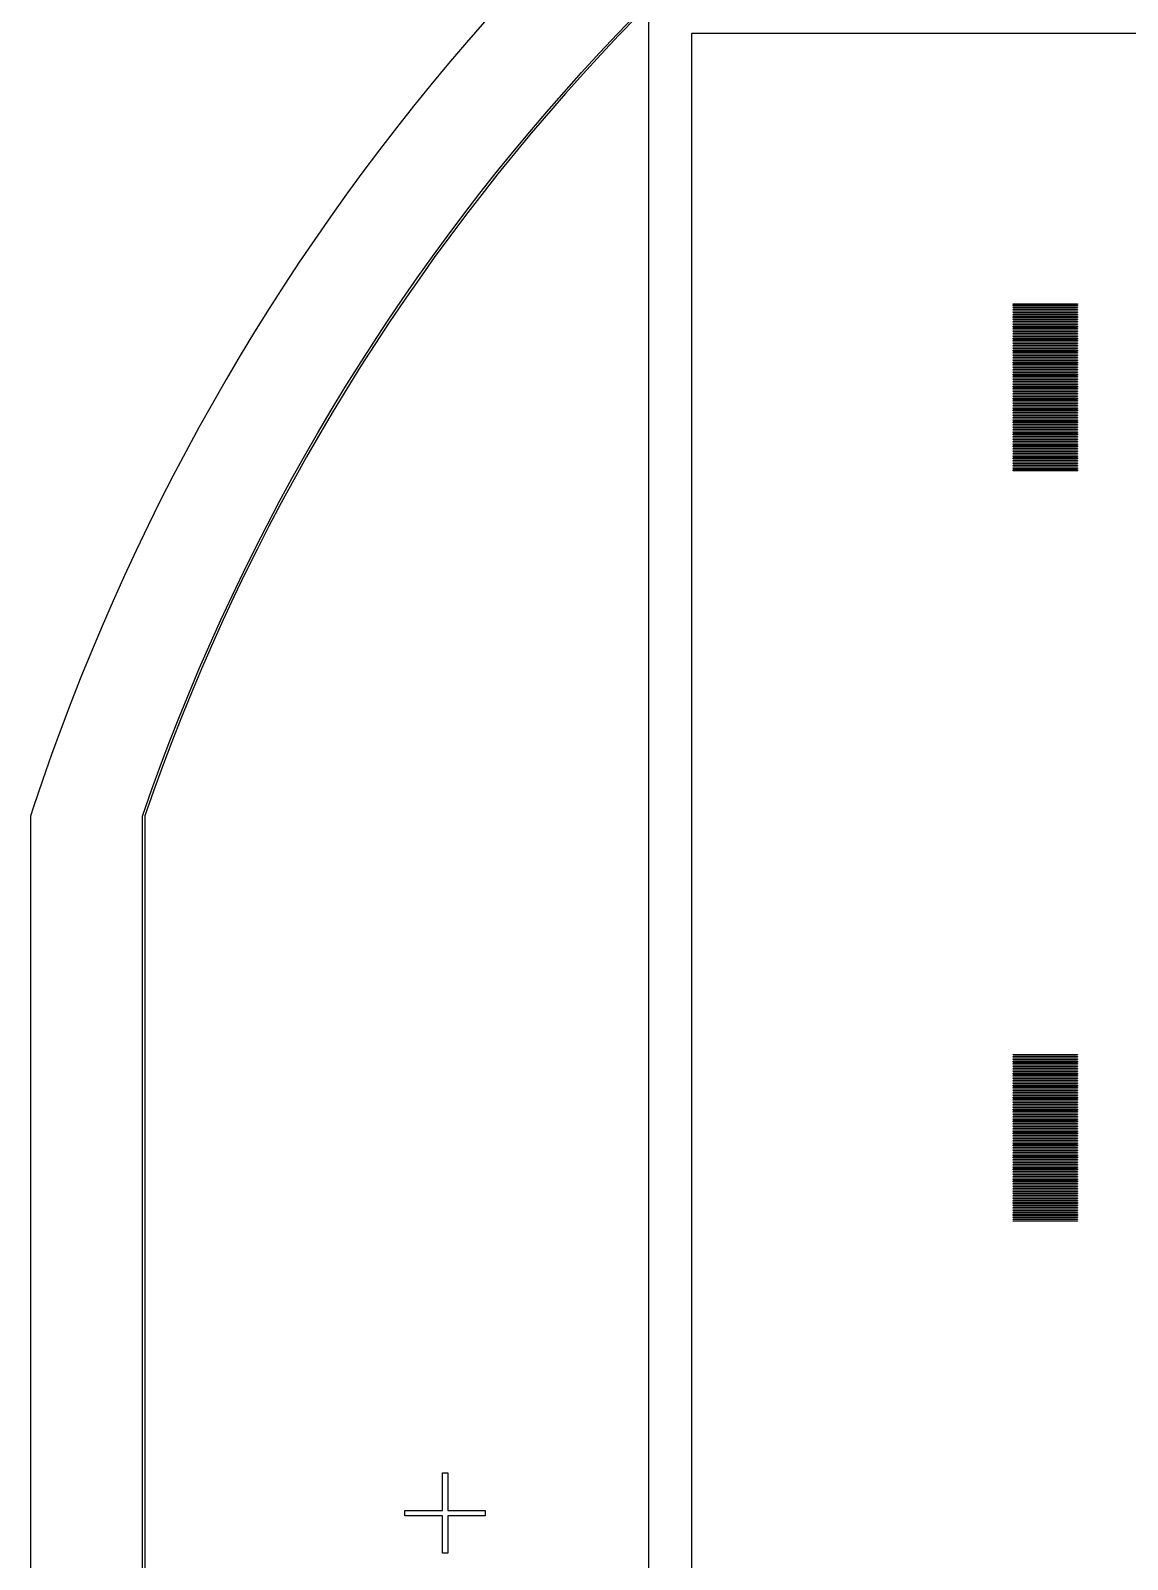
# Model space of a CAD drawing. Extents: x -18 to 85, y -20 to 85.
# Drawn here: x -17.67 to 7.92, y 31.17 to 66.82 of the extents above; entities that cross this region are included whole.
import ezdxf

# ---------------------------------------------------------------- set-up
doc = ezdxf.new("R2010")
doc.units = 0

msp = doc.modelspace()

# ---------------------------------------------------------------- linework, layer by layer
for p, q in [((-7.07965, 67.0268), (-7.50346, 66.5416)), ((-3.98045, 66.7443), (-3.55443, 67.1863)), ((-3.51865, 67.1514), (-3.94424, 66.7098)), ((-3.25, -2.75), (-3.25, 67.25)), ((-4.40103, 66.2971), (-3.98045, 66.7443)), ((-3.94424, 66.7098), (-4.3644, 66.263)), ((66.75, 66.75), (-2.25, 66.75)), ((-2.25, 66.75), (-2.25, -2.25)), ((-7.50346, 66.5416), (-7.92128, 66.0511)), ((-7.92128, 66.0511), (-8.33304, 65.5556)), ((-4.81607, 65.8447), (-4.40103, 66.2971)), ((-4.3644, 66.263), (-4.77902, 65.8112)), ((-5.22554, 65.3873), (-4.81607, 65.8447)), ((-4.77902, 65.8112), (-5.18808, 65.3542)), ((-8.33304, 65.5556), (-8.73869, 65.0551)), ((-5.62936, 64.925), (-5.22554, 65.3873)), ((-5.18808, 65.3542), (-5.59151, 64.8923)), ((-8.73869, 65.0551), (-9.13818, 64.5497)), ((-6.02748, 64.4577), (-5.62936, 64.925)), ((-5.59151, 64.8923), (-5.98923, 64.4255)), ((-9.13818, 64.5497), (-9.53143, 64.0393)), ((-6.41985, 63.9855), (-6.02748, 64.4577)), ((-5.98923, 64.4255), (-6.3812, 63.9538)), ((-9.53143, 64.0393), (-9.9184, 63.5242)), ((-6.80638, 63.5086), (-6.41985, 63.9855)), ((-6.3812, 63.9538), (-6.76733, 63.4773)), ((-9.9184, 63.5242), (-10.299, 63.0044)), ((-7.18703, 63.0269), (-6.80638, 63.5086)), ((-6.76733, 63.4773), (-7.14761, 62.9962)), ((-10.299, 63.0044), (-10.6732, 62.4799)), ((-7.56174, 62.5407), (-7.18703, 63.0269)), ((-7.14761, 62.9962), (-7.52194, 62.5104)), ((-10.6732, 62.4799), (-11.0409, 61.9509)), ((-7.93045, 62.0499), (-7.56174, 62.5407)), ((-7.52194, 62.5104), (-7.89029, 62.0201)), ((-8.29312, 61.5545), (-7.93045, 62.0499)), ((-11.0409, 61.9509), (-11.4021, 61.4174)), ((-7.89029, 62.0201), (-8.25259, 61.5252)), ((-11.4021, 61.4174), (-11.7568, 60.8796)), ((-8.64967, 61.0548), (-8.29312, 61.5545)), ((-8.25259, 61.5252), (-8.6088, 61.026)), ((-9.00008, 60.5507), (-8.64967, 61.0548)), ((-8.6088, 61.026), (-8.95885, 60.5224)), ((-11.7568, 60.8796), (-12.1048, 60.3374)), ((-12.1048, 60.3374), (-12.4461, 59.791)), ((-9.34427, 60.0424), (-9.00008, 60.5507)), ((-8.95885, 60.5224), (-9.30269, 60.0146)), ((5.25, 60.435), (5.25, 60.445)), ((5.25, 60.445), (6.75, 60.445)), ((6.75, 60.435), (5.25, 60.435)), ((5.25, 60.395), (5.25, 60.405)), ((5.25, 60.405), (6.75, 60.405)), ((6.75, 60.395), (5.25, 60.395)), ((5.25, 60.355), (5.25, 60.365)), ((5.25, 60.365), (6.75, 60.365)), ((6.75, 60.355), (5.25, 60.355)), ((5.25, 60.315), (5.25, 60.325)), ((5.25, 60.325), (6.75, 60.325)), ((6.75, 60.315), (5.25, 60.315)), ((5.25, 60.275), (5.25, 60.285)), ((5.25, 60.285), (6.75, 60.285)), ((6.75, 60.275), (5.25, 60.275)), ((6.75, 60.445), (6.75, 60.435)), ((6.75, 60.405), (6.75, 60.395)), ((6.75, 60.365), (6.75, 60.355)), ((6.75, 60.325), (6.75, 60.315)), ((6.75, 60.285), (6.75, 60.275)), ((-9.68219, 59.5299), (-9.34427, 60.0424)), ((-9.30269, 60.0146), (-9.64027, 59.5026)), ((5.25, 60.235), (5.25, 60.245)), ((5.25, 60.245), (6.75, 60.245)), ((6.75, 60.235), (5.25, 60.235)), ((5.25, 60.195), (5.25, 60.205)), ((5.25, 60.205), (6.75, 60.205)), ((6.75, 60.195), (5.25, 60.195)), ((5.25, 60.155), (5.25, 60.165)), ((5.25, 60.165), (6.75, 60.165)), ((6.75, 60.155), (5.25, 60.155)), ((5.25, 60.115), (5.25, 60.125)), ((5.25, 60.125), (6.75, 60.125)), ((6.75, 60.115), (5.25, 60.115)), ((5.25, 60.075), (5.25, 60.085)), ((5.25, 60.085), (6.75, 60.085)), ((6.75, 60.075), (5.25, 60.075)), ((5.25, 60.035), (5.25, 60.045)), ((5.25, 60.045), (6.75, 60.045)), ((6.75, 60.035), (5.25, 60.035)), ((5.25, 59.995), (5.25, 60.005)), ((5.25, 60.005), (6.75, 60.005)), ((6.75, 59.995), (5.25, 59.995)), ((5.25, 59.955), (5.25, 59.965)), ((5.25, 59.965), (6.75, 59.965)), ((6.75, 59.955), (5.25, 59.955)), ((5.25, 59.915), (5.25, 59.925)), ((5.25, 59.925), (6.75, 59.925)), ((6.75, 59.915), (5.25, 59.915)), ((6.75, 60.245), (6.75, 60.235)), ((6.75, 60.205), (6.75, 60.195)), ((6.75, 60.165), (6.75, 60.155)), ((6.75, 60.125), (6.75, 60.115)), ((6.75, 60.085), (6.75, 60.075)), ((6.75, 60.045), (6.75, 60.035)), ((6.75, 60.005), (6.75, 59.995)), ((6.75, 59.965), (6.75, 59.955)), ((6.75, 59.925), (6.75, 59.915)), ((-12.4461, 59.791), (-12.7807, 59.2404)), ((5.25, 59.875), (5.25, 59.885)), ((5.25, 59.885), (6.75, 59.885)), ((6.75, 59.875), (5.25, 59.875)), ((5.25, 59.835), (5.25, 59.845)), ((5.25, 59.845), (6.75, 59.845)), ((6.75, 59.835), (5.25, 59.835)), ((5.25, 59.795), (5.25, 59.805)), ((5.25, 59.805), (6.75, 59.805)), ((6.75, 59.795), (5.25, 59.795)), ((5.25, 59.755), (5.25, 59.765)), ((5.25, 59.765), (6.75, 59.765)), ((6.75, 59.755), (5.25, 59.755)), ((5.25, 59.715), (5.25, 59.725)), ((5.25, 59.725), (6.75, 59.725)), ((6.75, 59.715), (5.25, 59.715)), ((5.25, 59.675), (5.25, 59.685)), ((5.25, 59.685), (6.75, 59.685)), ((6.75, 59.675), (5.25, 59.675)), ((5.25, 59.635), (5.25, 59.645)), ((5.25, 59.645), (6.75, 59.645)), ((6.75, 59.635), (5.25, 59.635)), ((5.25, 59.595), (5.25, 59.605)), ((5.25, 59.605), (6.75, 59.605)), ((6.75, 59.595), (5.25, 59.595)), ((5.25, 59.555), (5.25, 59.565)), ((5.25, 59.565), (6.75, 59.565)), ((6.75, 59.555), (5.25, 59.555)), ((6.75, 59.885), (6.75, 59.875)), ((6.75, 59.845), (6.75, 59.835)), ((6.75, 59.805), (6.75, 59.795)), ((6.75, 59.765), (6.75, 59.755)), ((6.75, 59.725), (6.75, 59.715)), ((6.75, 59.685), (6.75, 59.675)), ((6.75, 59.645), (6.75, 59.635)), ((6.75, 59.605), (6.75, 59.595)), ((6.75, 59.565), (6.75, 59.555)), ((-12.7807, 59.2404), (-13.1086, 58.6858)), ((-10.0138, 59.0132), (-9.68219, 59.5299)), ((-9.64027, 59.5026), (-9.97156, 58.9865)), ((5.25, 59.515), (5.25, 59.525)), ((5.25, 59.525), (6.75, 59.525)), ((6.75, 59.515), (5.25, 59.515)), ((5.25, 59.475), (5.25, 59.485)), ((5.25, 59.485), (6.75, 59.485)), ((6.75, 59.475), (5.25, 59.475)), ((5.25, 59.435), (5.25, 59.445)), ((5.25, 59.445), (6.75, 59.445)), ((6.75, 59.435), (5.25, 59.435)), ((5.25, 59.395), (5.25, 59.405)), ((5.25, 59.405), (6.75, 59.405)), ((6.75, 59.395), (5.25, 59.395)), ((5.25, 59.355), (5.25, 59.365)), ((5.25, 59.365), (6.75, 59.365)), ((6.75, 59.355), (5.25, 59.355)), ((5.25, 59.315), (5.25, 59.325)), ((5.25, 59.325), (6.75, 59.325)), ((6.75, 59.315), (5.25, 59.315)), ((5.25, 59.275), (5.25, 59.285)), ((5.25, 59.285), (6.75, 59.285)), ((6.75, 59.275), (5.25, 59.275)), ((5.25, 59.235), (5.25, 59.245)), ((5.25, 59.245), (6.75, 59.245)), ((6.75, 59.235), (5.25, 59.235)), ((5.25, 59.195), (5.25, 59.205)), ((5.25, 59.205), (6.75, 59.205)), ((6.75, 59.195), (5.25, 59.195)), ((6.75, 59.525), (6.75, 59.515)), ((6.75, 59.485), (6.75, 59.475)), ((6.75, 59.445), (6.75, 59.435)), ((6.75, 59.405), (6.75, 59.395)), ((6.75, 59.365), (6.75, 59.355)), ((6.75, 59.325), (6.75, 59.315)), ((6.75, 59.285), (6.75, 59.275)), ((6.75, 59.245), (6.75, 59.235)), ((6.75, 59.205), (6.75, 59.195)), ((-10.339, 58.4926), (-10.0138, 59.0132)), ((-9.97156, 58.9865), (-10.2965, 58.4664)), ((5.25, 59.155), (5.25, 59.165)), ((5.25, 59.165), (6.75, 59.165)), ((6.75, 59.155), (5.25, 59.155)), ((5.25, 59.115), (5.25, 59.125)), ((5.25, 59.125), (6.75, 59.125)), ((6.75, 59.115), (5.25, 59.115)), ((5.25, 59.075), (5.25, 59.085)), ((5.25, 59.085), (6.75, 59.085)), ((6.75, 59.075), (5.25, 59.075)), ((5.25, 59.035), (5.25, 59.045)), ((5.25, 59.045), (6.75, 59.045)), ((6.75, 59.035), (5.25, 59.035)), ((5.25, 58.995), (5.25, 59.005)), ((5.25, 59.005), (6.75, 59.005)), ((6.75, 58.995), (5.25, 58.995)), ((5.25, 58.955), (5.25, 58.965)), ((5.25, 58.965), (6.75, 58.965)), ((6.75, 58.955), (5.25, 58.955)), ((5.25, 58.915), (5.25, 58.925)), ((5.25, 58.925), (6.75, 58.925)), ((6.75, 58.915), (5.25, 58.915)), ((5.25, 58.875), (5.25, 58.885)), ((5.25, 58.885), (6.75, 58.885)), ((6.75, 58.875), (5.25, 58.875)), ((5.25, 58.835), (5.25, 58.845)), ((5.25, 58.845), (6.75, 58.845)), ((6.75, 58.835), (5.25, 58.835)), ((6.75, 59.165), (6.75, 59.155)), ((6.75, 59.125), (6.75, 59.115)), ((6.75, 59.085), (6.75, 59.075)), ((6.75, 59.045), (6.75, 59.035)), ((6.75, 59.005), (6.75, 58.995)), ((6.75, 58.965), (6.75, 58.955)), ((6.75, 58.925), (6.75, 58.915)), ((6.75, 58.885), (6.75, 58.875)), ((6.75, 58.845), (6.75, 58.835)), ((-13.1086, 58.6858), (-13.4296, 58.1272)), ((-10.6579, 57.968), (-10.339, 58.4926)), ((5.25, 58.795), (5.25, 58.805)), ((5.25, 58.805), (6.75, 58.805)), ((6.75, 58.795), (5.25, 58.795)), ((5.25, 58.755), (5.25, 58.765)), ((5.25, 58.765), (6.75, 58.765)), ((6.75, 58.755), (5.25, 58.755)), ((5.25, 58.715), (5.25, 58.725)), ((5.25, 58.725), (6.75, 58.725)), ((6.75, 58.715), (5.25, 58.715)), ((5.25, 58.675), (5.25, 58.685)), ((5.25, 58.685), (6.75, 58.685)), ((6.75, 58.675), (5.25, 58.675)), ((5.25, 58.635), (5.25, 58.645)), ((5.25, 58.645), (6.75, 58.645)), ((6.75, 58.635), (5.25, 58.635)), ((5.25, 58.595), (5.25, 58.605)), ((5.25, 58.605), (6.75, 58.605)), ((6.75, 58.595), (5.25, 58.595)), ((5.25, 58.555), (5.25, 58.565)), ((5.25, 58.565), (6.75, 58.565)), ((6.75, 58.555), (5.25, 58.555)), ((5.25, 58.515), (5.25, 58.525)), ((5.25, 58.525), (6.75, 58.525)), ((6.75, 58.515), (5.25, 58.515)), ((5.25, 58.475), (5.25, 58.485)), ((5.25, 58.485), (6.75, 58.485)), ((6.75, 58.475), (5.25, 58.475)), ((6.75, 58.805), (6.75, 58.795)), ((6.75, 58.765), (6.75, 58.755)), ((6.75, 58.725), (6.75, 58.715)), ((6.75, 58.685), (6.75, 58.675)), ((6.75, 58.645), (6.75, 58.635)), ((6.75, 58.605), (6.75, 58.595)), ((6.75, 58.565), (6.75, 58.555)), ((6.75, 58.525), (6.75, 58.515)), ((6.75, 58.485), (6.75, 58.475)), ((-13.4296, 58.1272), (-13.7437, 57.5646)), ((-10.2965, 58.4664), (-10.615, 57.9423)), ((5.25, 58.435), (5.25, 58.445)), ((5.25, 58.445), (6.75, 58.445)), ((6.75, 58.435), (5.25, 58.435)), ((5.25, 58.395), (5.25, 58.405)), ((5.25, 58.405), (6.75, 58.405)), ((6.75, 58.395), (5.25, 58.395)), ((5.25, 58.355), (5.25, 58.365)), ((5.25, 58.365), (6.75, 58.365)), ((6.75, 58.355), (5.25, 58.355)), ((5.25, 58.315), (5.25, 58.325)), ((5.25, 58.325), (6.75, 58.325)), ((6.75, 58.315), (5.25, 58.315)), ((5.25, 58.275), (5.25, 58.285)), ((5.25, 58.285), (6.75, 58.285)), ((6.75, 58.275), (5.25, 58.275)), ((5.25, 58.235), (5.25, 58.245)), ((5.25, 58.245), (6.75, 58.245)), ((6.75, 58.235), (5.25, 58.235)), ((5.25, 58.195), (5.25, 58.205)), ((5.25, 58.205), (6.75, 58.205)), ((6.75, 58.195), (5.25, 58.195)), ((5.25, 58.155), (5.25, 58.165)), ((5.25, 58.165), (6.75, 58.165)), ((6.75, 58.155), (5.25, 58.155)), ((5.25, 58.115), (5.25, 58.125)), ((5.25, 58.125), (6.75, 58.125)), ((6.75, 58.115), (5.25, 58.115)), ((6.75, 58.445), (6.75, 58.435)), ((6.75, 58.405), (6.75, 58.395)), ((6.75, 58.365), (6.75, 58.355)), ((6.75, 58.325), (6.75, 58.315)), ((6.75, 58.285), (6.75, 58.275)), ((6.75, 58.245), (6.75, 58.235)), ((6.75, 58.205), (6.75, 58.195)), ((6.75, 58.165), (6.75, 58.155)), ((6.75, 58.125), (6.75, 58.115)), ((-10.9702, 57.4395), (-10.6579, 57.968)), ((-10.615, 57.9423), (-10.927, 57.4143)), ((5.25, 58.075), (5.25, 58.085)), ((5.25, 58.085), (6.75, 58.085)), ((6.75, 58.075), (5.25, 58.075)), ((5.25, 58.035), (5.25, 58.045)), ((5.25, 58.045), (6.75, 58.045)), ((6.75, 58.035), (5.25, 58.035)), ((5.25, 57.995), (5.25, 58.005)), ((5.25, 58.005), (6.75, 58.005)), ((6.75, 57.995), (5.25, 57.995)), ((5.25, 57.955), (5.25, 57.965)), ((5.25, 57.965), (6.75, 57.965)), ((6.75, 57.955), (5.25, 57.955)), ((5.25, 57.915), (5.25, 57.925)), ((5.25, 57.925), (6.75, 57.925)), ((6.75, 57.915), (5.25, 57.915)), ((5.25, 57.875), (5.25, 57.885)), ((5.25, 57.885), (6.75, 57.885)), ((6.75, 57.875), (5.25, 57.875)), ((5.25, 57.835), (5.25, 57.845)), ((5.25, 57.845), (6.75, 57.845)), ((6.75, 57.835), (5.25, 57.835)), ((5.25, 57.795), (5.25, 57.805)), ((5.25, 57.805), (6.75, 57.805)), ((6.75, 57.795), (5.25, 57.795)), ((5.25, 57.755), (5.25, 57.765)), ((5.25, 57.765), (6.75, 57.765)), ((6.75, 58.085), (6.75, 58.075)), ((6.75, 58.045), (6.75, 58.035)), ((6.75, 58.005), (6.75, 57.995)), ((6.75, 57.965), (6.75, 57.955)), ((6.75, 57.925), (6.75, 57.915)), ((6.75, 57.885), (6.75, 57.875)), ((6.75, 57.845), (6.75, 57.835)), ((6.75, 57.805), (6.75, 57.795)), ((6.75, 57.765), (6.75, 57.755)), ((-13.7437, 57.5646), (-14.0509, 56.9983)), ((-11.2761, 56.9072), (-10.9702, 57.4395)), ((-10.927, 57.4143), (-11.2326, 56.8826)), ((6.75, 57.755), (5.25, 57.755)), ((5.25, 57.715), (5.25, 57.725)), ((5.25, 57.725), (6.75, 57.725)), ((6.75, 57.715), (5.25, 57.715)), ((5.25, 57.675), (5.25, 57.685)), ((5.25, 57.685), (6.75, 57.685)), ((6.75, 57.675), (5.25, 57.675)), ((5.25, 57.635), (5.25, 57.645)), ((5.25, 57.645), (6.75, 57.645)), ((6.75, 57.635), (5.25, 57.635)), ((5.25, 57.595), (5.25, 57.605)), ((5.25, 57.605), (6.75, 57.605)), ((6.75, 57.595), (5.25, 57.595)), ((5.25, 57.555), (5.25, 57.565)), ((5.25, 57.565), (6.75, 57.565)), ((6.75, 57.555), (5.25, 57.555)), ((5.25, 57.515), (5.25, 57.525)), ((5.25, 57.525), (6.75, 57.525)), ((6.75, 57.515), (5.25, 57.515)), ((5.25, 57.475), (5.25, 57.485)), ((5.25, 57.485), (6.75, 57.485)), ((6.75, 57.475), (5.25, 57.475)), ((5.25, 57.435), (5.25, 57.445)), ((5.25, 57.445), (6.75, 57.445)), ((6.75, 57.435), (5.25, 57.435)), ((5.25, 57.395), (5.25, 57.405)), ((5.25, 57.405), (6.75, 57.405)), ((6.75, 57.725), (6.75, 57.715)), ((6.75, 57.685), (6.75, 57.675)), ((6.75, 57.645), (6.75, 57.635)), ((6.75, 57.605), (6.75, 57.595)), ((6.75, 57.565), (6.75, 57.555)), ((6.75, 57.525), (6.75, 57.515)), ((6.75, 57.485), (6.75, 57.475)), ((6.75, 57.445), (6.75, 57.435)), ((6.75, 57.405), (6.75, 57.395)), ((6.75, 57.395), (5.25, 57.395)), ((5.25, 57.355), (5.25, 57.365)), ((5.25, 57.365), (6.75, 57.365)), ((6.75, 57.355), (5.25, 57.355)), ((5.25, 57.315), (5.25, 57.325)), ((5.25, 57.325), (6.75, 57.325)), ((6.75, 57.315), (5.25, 57.315)), ((5.25, 57.275), (5.25, 57.285)), ((5.25, 57.285), (6.75, 57.285)), ((6.75, 57.275), (5.25, 57.275)), ((5.25, 57.235), (5.25, 57.245)), ((5.25, 57.245), (6.75, 57.245)), ((6.75, 57.235), (5.25, 57.235)), ((5.25, 57.195), (5.25, 57.205)), ((5.25, 57.205), (6.75, 57.205)), ((6.75, 57.195), (5.25, 57.195)), ((5.25, 57.155), (5.25, 57.165)), ((5.25, 57.165), (6.75, 57.165)), ((6.75, 57.155), (5.25, 57.155)), ((5.25, 57.115), (5.25, 57.125)), ((5.25, 57.125), (6.75, 57.125)), ((6.75, 57.115), (5.25, 57.115)), ((5.25, 57.075), (5.25, 57.085)), ((5.25, 57.085), (6.75, 57.085)), ((6.75, 57.075), (5.25, 57.075)), ((5.25, 57.035), (5.25, 57.045)), ((5.25, 57.045), (6.75, 57.045)), ((6.75, 57.365), (6.75, 57.355)), ((6.75, 57.325), (6.75, 57.315)), ((6.75, 57.285), (6.75, 57.275)), ((6.75, 57.245), (6.75, 57.235)), ((6.75, 57.205), (6.75, 57.195)), ((6.75, 57.165), (6.75, 57.155)), ((6.75, 57.125), (6.75, 57.115)), ((6.75, 57.085), (6.75, 57.075)), ((6.75, 57.045), (6.75, 57.035)), ((-14.0509, 56.9983), (-14.3511, 56.4283)), ((-11.5754, 56.3712), (-11.2761, 56.9072)), ((-11.2326, 56.8826), (-11.5316, 56.3471)), ((6.75, 57.035), (5.25, 57.035)), ((5.25, 56.995), (5.25, 57.005)), ((5.25, 57.005), (6.75, 57.005)), ((6.75, 56.995), (5.25, 56.995)), ((5.25, 56.955), (5.25, 56.965)), ((5.25, 56.965), (6.75, 56.965)), ((6.75, 56.955), (5.25, 56.955)), ((5.25, 56.915), (5.25, 56.925)), ((5.25, 56.925), (6.75, 56.925)), ((6.75, 56.915), (5.25, 56.915)), ((5.25, 56.875), (5.25, 56.885)), ((5.25, 56.885), (6.75, 56.885)), ((6.75, 56.875), (5.25, 56.875)), ((5.25, 56.835), (5.25, 56.845)), ((5.25, 56.845), (6.75, 56.845)), ((6.75, 56.835), (5.25, 56.835)), ((5.25, 56.795), (5.25, 56.805)), ((5.25, 56.805), (6.75, 56.805)), ((6.75, 56.795), (5.25, 56.795)), ((5.25, 56.755), (5.25, 56.765)), ((5.25, 56.765), (6.75, 56.765)), ((6.75, 56.755), (5.25, 56.755)), ((5.25, 56.715), (5.25, 56.725)), ((5.25, 56.725), (6.75, 56.725)), ((6.75, 56.715), (5.25, 56.715)), ((6.75, 57.005), (6.75, 56.995)), ((6.75, 56.965), (6.75, 56.955)), ((6.75, 56.925), (6.75, 56.915)), ((6.75, 56.885), (6.75, 56.875)), ((6.75, 56.845), (6.75, 56.835)), ((6.75, 56.805), (6.75, 56.795)), ((6.75, 56.765), (6.75, 56.755)), ((6.75, 56.725), (6.75, 56.715)), ((-14.3511, 56.4283), (-14.6443, 55.8546)), ((-11.8681, 55.8316), (-11.5754, 56.3712)), ((-11.5316, 56.3471), (-11.824, 55.808)), ((5.25, 56.675), (5.25, 56.685)), ((5.25, 56.685), (6.75, 56.685)), ((6.75, 56.675), (5.25, 56.675)), ((5.25, 56.635), (5.25, 56.645)), ((5.25, 56.645), (6.75, 56.645)), ((6.75, 56.635), (5.25, 56.635)), ((5.25, 56.595), (5.25, 56.605)), ((5.25, 56.605), (6.75, 56.605)), ((6.75, 56.595), (5.25, 56.595)), ((5.25, 56.555), (5.25, 56.565)), ((5.25, 56.565), (6.75, 56.565)), ((6.75, 56.555), (5.25, 56.555)), ((6.75, 56.685), (6.75, 56.675)), ((6.75, 56.645), (6.75, 56.635)), ((6.75, 56.605), (6.75, 56.595)), ((6.75, 56.565), (6.75, 56.555)), ((-14.6443, 55.8546), (-14.9304, 55.2773)), ((-12.1542, 55.2884), (-11.8681, 55.8316)), ((-11.824, 55.808), (-12.1098, 55.2654)), ((-14.9304, 55.2773), (-15.2094, 54.6966)), ((-12.4335, 54.7418), (-12.1542, 55.2884)), ((-12.1098, 55.2654), (-12.3889, 54.7193)), ((-15.2094, 54.6966), (-15.4813, 54.1125)), ((-12.7062, 54.1918), (-12.4335, 54.7418)), ((-12.3889, 54.7193), (-12.6613, 54.1698)), ((-12.9721, 53.6384), (-12.7062, 54.1918)), ((-15.4813, 54.1125), (-15.746, 53.5252)), ((-12.6613, 54.1698), (-12.9269, 53.6171)), ((-15.746, 53.5252), (-16.0035, 52.9346)), ((-13.2311, 53.0819), (-12.9721, 53.6384)), ((-12.9269, 53.6171), (-13.1857, 53.0611)), ((-16.0035, 52.9346), (-16.2537, 52.3409)), ((-13.4833, 52.5222), (-13.2311, 53.0819)), ((-13.1857, 53.0611), (-13.4376, 52.5019)), ((-13.7287, 51.9594), (-13.4833, 52.5222)), ((-13.4376, 52.5019), (-13.6827, 51.9397)), ((-16.2537, 52.3409), (-16.4966, 51.7441)), ((-16.4966, 51.7441), (-16.7321, 51.1445)), ((-13.9671, 51.3937), (-13.7287, 51.9594)), ((-13.6827, 51.9397), (-13.9209, 51.3746)), ((-14.1985, 50.8251), (-13.9671, 51.3937)), ((-13.9209, 51.3746), (-14.1521, 50.8066)), ((-16.7321, 51.1445), (-16.9603, 50.542)), ((-14.423, 50.2537), (-14.1985, 50.8251)), ((-14.1521, 50.8066), (-14.3763, 50.2357)), ((-16.9603, 50.542), (-17.1811, 49.9367)), ((-17.1811, 49.9367), (-17.3944, 49.3288)), ((-14.6404, 49.6796), (-14.423, 50.2537)), ((-14.3763, 50.2357), (-14.5935, 49.6622)), ((-14.8507, 49.1029), (-14.6404, 49.6796)), ((-14.5935, 49.6622), (-14.8037, 49.0861)), ((-17.3944, 49.3288), (-17.6002, 48.7183)), ((-15.054, 48.5236), (-14.8507, 49.1029)), ((-14.8037, 49.0861), (-15.0067, 48.5074)), ((-17.6002, 48.7183), (-17.6718, 48.4971)), ((-17.6718, 48.4971), (-17.6718, 16.0029)), ((-15.0621, 48.4995), (-15.054, 48.5236)), ((-15.0621, 16.0005), (-15.0621, 48.4995)), ((-15.0067, 48.5074), (-15.0093, 48.4998)), ((-15.0093, 48.4998), (-15.0093, 16.0002)), ((5.25, 42.935), (5.25, 42.945)), ((5.25, 42.945), (6.75, 42.945)), ((6.75, 42.935), (5.25, 42.935)), ((5.25, 42.895), (5.25, 42.905)), ((5.25, 42.905), (6.75, 42.905)), ((6.75, 42.895), (5.25, 42.895)), ((5.25, 42.855), (5.25, 42.865)), ((5.25, 42.865), (6.75, 42.865)), ((6.75, 42.855), (5.25, 42.855)), ((5.25, 42.815), (5.25, 42.825)), ((5.25, 42.825), (6.75, 42.825)), ((6.75, 42.815), (5.25, 42.815)), ((5.25, 42.775), (5.25, 42.785)), ((5.25, 42.785), (6.75, 42.785)), ((6.75, 42.945), (6.75, 42.935)), ((6.75, 42.905), (6.75, 42.895)), ((6.75, 42.865), (6.75, 42.855)), ((6.75, 42.825), (6.75, 42.815)), ((6.75, 42.785), (6.75, 42.775)), ((6.75, 42.775), (5.25, 42.775)), ((5.25, 42.735), (5.25, 42.745)), ((5.25, 42.745), (6.75, 42.745)), ((6.75, 42.735), (5.25, 42.735)), ((5.25, 42.695), (5.25, 42.705)), ((5.25, 42.705), (6.75, 42.705)), ((6.75, 42.695), (5.25, 42.695)), ((5.25, 42.655), (5.25, 42.665)), ((5.25, 42.665), (6.75, 42.665)), ((6.75, 42.655), (5.25, 42.655)), ((5.25, 42.615), (5.25, 42.625)), ((5.25, 42.625), (6.75, 42.625)), ((6.75, 42.615), (5.25, 42.615)), ((5.25, 42.575), (5.25, 42.585)), ((5.25, 42.585), (6.75, 42.585)), ((6.75, 42.575), (5.25, 42.575)), ((5.25, 42.535), (5.25, 42.545)), ((5.25, 42.545), (6.75, 42.545)), ((6.75, 42.535), (5.25, 42.535)), ((5.25, 42.495), (5.25, 42.505)), ((5.25, 42.505), (6.75, 42.505)), ((6.75, 42.495), (5.25, 42.495)), ((5.25, 42.455), (5.25, 42.465)), ((5.25, 42.465), (6.75, 42.465)), ((6.75, 42.455), (5.25, 42.455)), ((6.75, 42.745), (6.75, 42.735)), ((6.75, 42.705), (6.75, 42.695)), ((6.75, 42.665), (6.75, 42.655)), ((6.75, 42.625), (6.75, 42.615)), ((6.75, 42.585), (6.75, 42.575)), ((6.75, 42.545), (6.75, 42.535)), ((6.75, 42.505), (6.75, 42.495)), ((6.75, 42.465), (6.75, 42.455)), ((5.25, 42.415), (5.25, 42.425)), ((5.25, 42.425), (6.75, 42.425)), ((6.75, 42.415), (5.25, 42.415)), ((5.25, 42.375), (5.25, 42.385)), ((5.25, 42.385), (6.75, 42.385)), ((6.75, 42.375), (5.25, 42.375)), ((5.25, 42.335), (5.25, 42.345)), ((5.25, 42.345), (6.75, 42.345)), ((6.75, 42.335), (5.25, 42.335)), ((5.25, 42.295), (5.25, 42.305)), ((5.25, 42.305), (6.75, 42.305)), ((6.75, 42.295), (5.25, 42.295)), ((5.25, 42.255), (5.25, 42.265)), ((5.25, 42.265), (6.75, 42.265)), ((6.75, 42.255), (5.25, 42.255)), ((5.25, 42.215), (5.25, 42.225)), ((5.25, 42.225), (6.75, 42.225)), ((6.75, 42.215), (5.25, 42.215)), ((5.25, 42.175), (5.25, 42.185)), ((5.25, 42.185), (6.75, 42.185)), ((6.75, 42.175), (5.25, 42.175)), ((5.25, 42.135), (5.25, 42.145)), ((5.25, 42.145), (6.75, 42.145)), ((6.75, 42.135), (5.25, 42.135)), ((5.25, 42.095), (5.25, 42.105)), ((5.25, 42.105), (6.75, 42.105)), ((6.75, 42.095), (5.25, 42.095)), ((6.75, 42.425), (6.75, 42.415)), ((6.75, 42.385), (6.75, 42.375)), ((6.75, 42.345), (6.75, 42.335)), ((6.75, 42.305), (6.75, 42.295)), ((6.75, 42.265), (6.75, 42.255)), ((6.75, 42.225), (6.75, 42.215)), ((6.75, 42.185), (6.75, 42.175)), ((6.75, 42.145), (6.75, 42.135)), ((6.75, 42.105), (6.75, 42.095)), ((5.25, 42.055), (5.25, 42.065)), ((5.25, 42.065), (6.75, 42.065)), ((6.75, 42.055), (5.25, 42.055)), ((5.25, 42.015), (5.25, 42.025)), ((5.25, 42.025), (6.75, 42.025)), ((6.75, 42.015), (5.25, 42.015)), ((5.25, 41.975), (5.25, 41.985)), ((5.25, 41.985), (6.75, 41.985)), ((6.75, 41.975), (5.25, 41.975)), ((5.25, 41.935), (5.25, 41.945)), ((5.25, 41.945), (6.75, 41.945)), ((6.75, 41.935), (5.25, 41.935)), ((5.25, 41.895), (5.25, 41.905)), ((5.25, 41.905), (6.75, 41.905)), ((6.75, 41.895), (5.25, 41.895)), ((5.25, 41.855), (5.25, 41.865)), ((5.25, 41.865), (6.75, 41.865)), ((6.75, 41.855), (5.25, 41.855)), ((5.25, 41.815), (5.25, 41.825)), ((5.25, 41.825), (6.75, 41.825)), ((6.75, 41.815), (5.25, 41.815)), ((5.25, 41.775), (5.25, 41.785)), ((5.25, 41.785), (6.75, 41.785)), ((6.75, 41.775), (5.25, 41.775)), ((5.25, 41.735), (5.25, 41.745)), ((5.25, 41.745), (6.75, 41.745)), ((6.75, 41.735), (5.25, 41.735)), ((6.75, 42.065), (6.75, 42.055)), ((6.75, 42.025), (6.75, 42.015)), ((6.75, 41.985), (6.75, 41.975)), ((6.75, 41.945), (6.75, 41.935)), ((6.75, 41.905), (6.75, 41.895)), ((6.75, 41.865), (6.75, 41.855)), ((6.75, 41.825), (6.75, 41.815)), ((6.75, 41.785), (6.75, 41.775)), ((6.75, 41.745), (6.75, 41.735)), ((5.25, 41.695), (5.25, 41.705)), ((5.25, 41.705), (6.75, 41.705)), ((6.75, 41.695), (5.25, 41.695)), ((5.25, 41.655), (5.25, 41.665)), ((5.25, 41.665), (6.75, 41.665)), ((6.75, 41.655), (5.25, 41.655)), ((5.25, 41.615), (5.25, 41.625)), ((5.25, 41.625), (6.75, 41.625)), ((6.75, 41.615), (5.25, 41.615)), ((5.25, 41.575), (5.25, 41.585)), ((5.25, 41.585), (6.75, 41.585)), ((6.75, 41.575), (5.25, 41.575)), ((5.25, 41.535), (5.25, 41.545)), ((5.25, 41.545), (6.75, 41.545)), ((6.75, 41.535), (5.25, 41.535)), ((5.25, 41.495), (5.25, 41.505)), ((5.25, 41.505), (6.75, 41.505)), ((6.75, 41.495), (5.25, 41.495)), ((5.25, 41.455), (5.25, 41.465)), ((5.25, 41.465), (6.75, 41.465)), ((6.75, 41.455), (5.25, 41.455)), ((5.25, 41.415), (5.25, 41.425)), ((5.25, 41.425), (6.75, 41.425)), ((6.75, 41.415), (5.25, 41.415)), ((5.25, 41.375), (5.25, 41.385)), ((5.25, 41.385), (6.75, 41.385)), ((6.75, 41.375), (5.25, 41.375)), ((6.75, 41.705), (6.75, 41.695)), ((6.75, 41.665), (6.75, 41.655)), ((6.75, 41.625), (6.75, 41.615)), ((6.75, 41.585), (6.75, 41.575)), ((6.75, 41.545), (6.75, 41.535)), ((6.75, 41.505), (6.75, 41.495)), ((6.75, 41.465), (6.75, 41.455)), ((6.75, 41.425), (6.75, 41.415)), ((6.75, 41.385), (6.75, 41.375)), ((5.25, 41.335), (5.25, 41.345)), ((5.25, 41.345), (6.75, 41.345)), ((6.75, 41.335), (5.25, 41.335)), ((5.25, 41.295), (5.25, 41.305)), ((5.25, 41.305), (6.75, 41.305)), ((6.75, 41.295), (5.25, 41.295)), ((5.25, 41.255), (5.25, 41.265)), ((5.25, 41.265), (6.75, 41.265)), ((6.75, 41.255), (5.25, 41.255)), ((5.25, 41.215), (5.25, 41.225)), ((5.25, 41.225), (6.75, 41.225)), ((6.75, 41.215), (5.25, 41.215)), ((5.25, 41.175), (5.25, 41.185)), ((5.25, 41.185), (6.75, 41.185)), ((6.75, 41.175), (5.25, 41.175)), ((5.25, 41.135), (5.25, 41.145)), ((5.25, 41.145), (6.75, 41.145)), ((6.75, 41.135), (5.25, 41.135)), ((5.25, 41.095), (5.25, 41.105)), ((5.25, 41.105), (6.75, 41.105)), ((6.75, 41.095), (5.25, 41.095)), ((5.25, 41.055), (5.25, 41.065)), ((5.25, 41.065), (6.75, 41.065)), ((6.75, 41.055), (5.25, 41.055)), ((5.25, 41.015), (5.25, 41.025)), ((5.25, 41.025), (6.75, 41.025)), ((6.75, 41.015), (5.25, 41.015)), ((6.75, 41.345), (6.75, 41.335)), ((6.75, 41.305), (6.75, 41.295)), ((6.75, 41.265), (6.75, 41.255)), ((6.75, 41.225), (6.75, 41.215)), ((6.75, 41.185), (6.75, 41.175)), ((6.75, 41.145), (6.75, 41.135)), ((6.75, 41.105), (6.75, 41.095)), ((6.75, 41.065), (6.75, 41.055)), ((6.75, 41.025), (6.75, 41.015)), ((5.25, 40.975), (5.25, 40.985)), ((5.25, 40.985), (6.75, 40.985)), ((6.75, 40.975), (5.25, 40.975)), ((5.25, 40.935), (5.25, 40.945)), ((5.25, 40.945), (6.75, 40.945)), ((6.75, 40.935), (5.25, 40.935)), ((5.25, 40.895), (5.25, 40.905)), ((5.25, 40.905), (6.75, 40.905)), ((6.75, 40.895), (5.25, 40.895)), ((5.25, 40.855), (5.25, 40.865)), ((5.25, 40.865), (6.75, 40.865)), ((6.75, 40.855), (5.25, 40.855)), ((5.25, 40.815), (5.25, 40.825)), ((5.25, 40.825), (6.75, 40.825)), ((6.75, 40.815), (5.25, 40.815)), ((5.25, 40.775), (5.25, 40.785)), ((5.25, 40.785), (6.75, 40.785)), ((6.75, 40.775), (5.25, 40.775)), ((5.25, 40.735), (5.25, 40.745)), ((5.25, 40.745), (6.75, 40.745)), ((6.75, 40.735), (5.25, 40.735)), ((5.25, 40.695), (5.25, 40.705)), ((5.25, 40.705), (6.75, 40.705)), ((6.75, 40.695), (5.25, 40.695)), ((5.25, 40.655), (5.25, 40.665)), ((5.25, 40.665), (6.75, 40.665)), ((6.75, 40.655), (5.25, 40.655)), ((6.75, 40.985), (6.75, 40.975)), ((6.75, 40.945), (6.75, 40.935)), ((6.75, 40.905), (6.75, 40.895)), ((6.75, 40.865), (6.75, 40.855)), ((6.75, 40.825), (6.75, 40.815)), ((6.75, 40.785), (6.75, 40.775)), ((6.75, 40.745), (6.75, 40.735)), ((6.75, 40.705), (6.75, 40.695)), ((6.75, 40.665), (6.75, 40.655)), ((5.25, 40.615), (5.25, 40.625)), ((5.25, 40.625), (6.75, 40.625)), ((6.75, 40.615), (5.25, 40.615)), ((5.25, 40.575), (5.25, 40.585)), ((5.25, 40.585), (6.75, 40.585)), ((6.75, 40.575), (5.25, 40.575)), ((5.25, 40.535), (5.25, 40.545)), ((5.25, 40.545), (6.75, 40.545)), ((6.75, 40.535), (5.25, 40.535)), ((5.25, 40.495), (5.25, 40.505)), ((5.25, 40.505), (6.75, 40.505)), ((6.75, 40.495), (5.25, 40.495)), ((5.25, 40.455), (5.25, 40.465)), ((5.25, 40.465), (6.75, 40.465)), ((6.75, 40.455), (5.25, 40.455)), ((5.25, 40.415), (5.25, 40.425)), ((5.25, 40.425), (6.75, 40.425)), ((6.75, 40.415), (5.25, 40.415)), ((5.25, 40.375), (5.25, 40.385)), ((5.25, 40.385), (6.75, 40.385)), ((6.75, 40.375), (5.25, 40.375)), ((5.25, 40.335), (5.25, 40.345)), ((5.25, 40.345), (6.75, 40.345)), ((6.75, 40.335), (5.25, 40.335)), ((5.25, 40.295), (5.25, 40.305)), ((5.25, 40.305), (6.75, 40.305)), ((6.75, 40.295), (5.25, 40.295)), ((6.75, 40.625), (6.75, 40.615)), ((6.75, 40.585), (6.75, 40.575)), ((6.75, 40.545), (6.75, 40.535)), ((6.75, 40.505), (6.75, 40.495)), ((6.75, 40.465), (6.75, 40.455)), ((6.75, 40.425), (6.75, 40.415)), ((6.75, 40.385), (6.75, 40.375)), ((6.75, 40.345), (6.75, 40.335)), ((6.75, 40.305), (6.75, 40.295)), ((5.25, 40.255), (5.25, 40.265)), ((5.25, 40.265), (6.75, 40.265)), ((6.75, 40.255), (5.25, 40.255)), ((5.25, 40.215), (5.25, 40.225)), ((5.25, 40.225), (6.75, 40.225)), ((6.75, 40.215), (5.25, 40.215)), ((5.25, 40.175), (5.25, 40.185)), ((5.25, 40.185), (6.75, 40.185)), ((6.75, 40.175), (5.25, 40.175)), ((5.25, 40.135), (5.25, 40.145)), ((5.25, 40.145), (6.75, 40.145)), ((6.75, 40.135), (5.25, 40.135)), ((5.25, 40.095), (5.25, 40.105)), ((5.25, 40.105), (6.75, 40.105)), ((6.75, 40.095), (5.25, 40.095)), ((5.25, 40.055), (5.25, 40.065)), ((5.25, 40.065), (6.75, 40.065)), ((6.75, 40.055), (5.25, 40.055)), ((5.25, 40.015), (5.25, 40.025)), ((5.25, 40.025), (6.75, 40.025)), ((6.75, 40.015), (5.25, 40.015)), ((5.25, 39.975), (5.25, 39.985)), ((5.25, 39.985), (6.75, 39.985)), ((6.75, 39.975), (5.25, 39.975)), ((5.25, 39.935), (5.25, 39.945)), ((5.25, 39.945), (6.75, 39.945)), ((6.75, 39.935), (5.25, 39.935)), ((6.75, 40.265), (6.75, 40.255)), ((6.75, 40.225), (6.75, 40.215)), ((6.75, 40.185), (6.75, 40.175)), ((6.75, 40.145), (6.75, 40.135)), ((6.75, 40.105), (6.75, 40.095)), ((6.75, 40.065), (6.75, 40.055)), ((6.75, 40.025), (6.75, 40.015)), ((6.75, 39.985), (6.75, 39.975)), ((6.75, 39.945), (6.75, 39.935)), ((5.25, 39.895), (5.25, 39.905)), ((5.25, 39.905), (6.75, 39.905)), ((6.75, 39.895), (5.25, 39.895)), ((5.25, 39.855), (5.25, 39.865)), ((5.25, 39.865), (6.75, 39.865)), ((6.75, 39.855), (5.25, 39.855)), ((5.25, 39.815), (5.25, 39.825)), ((5.25, 39.825), (6.75, 39.825)), ((6.75, 39.815), (5.25, 39.815)), ((5.25, 39.775), (5.25, 39.785)), ((5.25, 39.785), (6.75, 39.785)), ((6.75, 39.775), (5.25, 39.775)), ((5.25, 39.735), (5.25, 39.745)), ((5.25, 39.745), (6.75, 39.745)), ((6.75, 39.735), (5.25, 39.735)), ((5.25, 39.695), (5.25, 39.705)), ((5.25, 39.705), (6.75, 39.705)), ((6.75, 39.695), (5.25, 39.695)), ((5.25, 39.655), (5.25, 39.665)), ((5.25, 39.665), (6.75, 39.665)), ((6.75, 39.655), (5.25, 39.655)), ((5.25, 39.615), (5.25, 39.625)), ((5.25, 39.625), (6.75, 39.625)), ((6.75, 39.615), (5.25, 39.615)), ((5.25, 39.575), (5.25, 39.585)), ((5.25, 39.585), (6.75, 39.585)), ((6.75, 39.575), (5.25, 39.575)), ((6.75, 39.905), (6.75, 39.895)), ((6.75, 39.865), (6.75, 39.855)), ((6.75, 39.825), (6.75, 39.815)), ((6.75, 39.785), (6.75, 39.775)), ((6.75, 39.745), (6.75, 39.735)), ((6.75, 39.705), (6.75, 39.695)), ((6.75, 39.665), (6.75, 39.655)), ((6.75, 39.625), (6.75, 39.615)), ((6.75, 39.585), (6.75, 39.575)), ((5.25, 39.535), (5.25, 39.545)), ((5.25, 39.545), (6.75, 39.545)), ((6.75, 39.535), (5.25, 39.535)), ((5.25, 39.495), (5.25, 39.505)), ((5.25, 39.505), (6.75, 39.505)), ((6.75, 39.495), (5.25, 39.495)), ((5.25, 39.455), (5.25, 39.465)), ((5.25, 39.465), (6.75, 39.465)), ((6.75, 39.455), (5.25, 39.455)), ((5.25, 39.415), (5.25, 39.425)), ((5.25, 39.425), (6.75, 39.425)), ((6.75, 39.415), (5.25, 39.415)), ((5.25, 39.375), (5.25, 39.385)), ((5.25, 39.385), (6.75, 39.385)), ((6.75, 39.375), (5.25, 39.375)), ((5.25, 39.335), (5.25, 39.345)), ((5.25, 39.345), (6.75, 39.345)), ((6.75, 39.335), (5.25, 39.335)), ((5.25, 39.295), (5.25, 39.305)), ((5.25, 39.305), (6.75, 39.305)), ((6.75, 39.295), (5.25, 39.295)), ((5.25, 39.255), (5.25, 39.265)), ((5.25, 39.265), (6.75, 39.265)), ((6.75, 39.255), (5.25, 39.255)), ((5.25, 39.215), (5.25, 39.225)), ((5.25, 39.225), (6.75, 39.225)), ((6.75, 39.545), (6.75, 39.535)), ((6.75, 39.505), (6.75, 39.495)), ((6.75, 39.465), (6.75, 39.455)), ((6.75, 39.425), (6.75, 39.415)), ((6.75, 39.385), (6.75, 39.375)), ((6.75, 39.345), (6.75, 39.335)), ((6.75, 39.305), (6.75, 39.295)), ((6.75, 39.265), (6.75, 39.255)), ((6.75, 39.225), (6.75, 39.215)), ((6.75, 39.215), (5.25, 39.215)), ((5.25, 39.175), (5.25, 39.185)), ((5.25, 39.185), (6.75, 39.185)), ((6.75, 39.175), (5.25, 39.175)), ((5.25, 39.135), (5.25, 39.145)), ((5.25, 39.145), (6.75, 39.145)), ((6.75, 39.135), (5.25, 39.135)), ((5.25, 39.095), (5.25, 39.105)), ((5.25, 39.105), (6.75, 39.105)), ((6.75, 39.095), (5.25, 39.095)), ((5.25, 39.055), (5.25, 39.065)), ((5.25, 39.065), (6.75, 39.065)), ((6.75, 39.055), (5.25, 39.055)), ((6.75, 39.185), (6.75, 39.175)), ((6.75, 39.145), (6.75, 39.135)), ((6.75, 39.105), (6.75, 39.095)), ((6.75, 39.065), (6.75, 39.055)), ((-8.0625, 32.3125), (-8.0625, 33.1875)), ((-8.0625, 33.1875), (-7.9375, 33.1875)), ((-7.9375, 33.1875), (-7.9375, 32.3125)), ((-8.9375, 32.1875), (-8.9375, 32.3125)), ((-8.9375, 32.3125), (-8.0625, 32.3125)), ((-8.0625, 32.1875), (-8.9375, 32.1875)), ((-8.0625, 31.3125), (-8.0625, 32.1875)), ((-7.9375, 32.3125), (-7.0625, 32.3125)), ((-7.0625, 32.1875), (-7.9375, 32.1875)), ((-7.9375, 32.1875), (-7.9375, 31.3125)), ((-7.0625, 32.3125), (-7.0625, 32.1875)), ((-7.9375, 31.3125), (-8.0625, 31.3125))]:
    msp.add_line(p, q)

doc.saveas('drawing.dxf')
